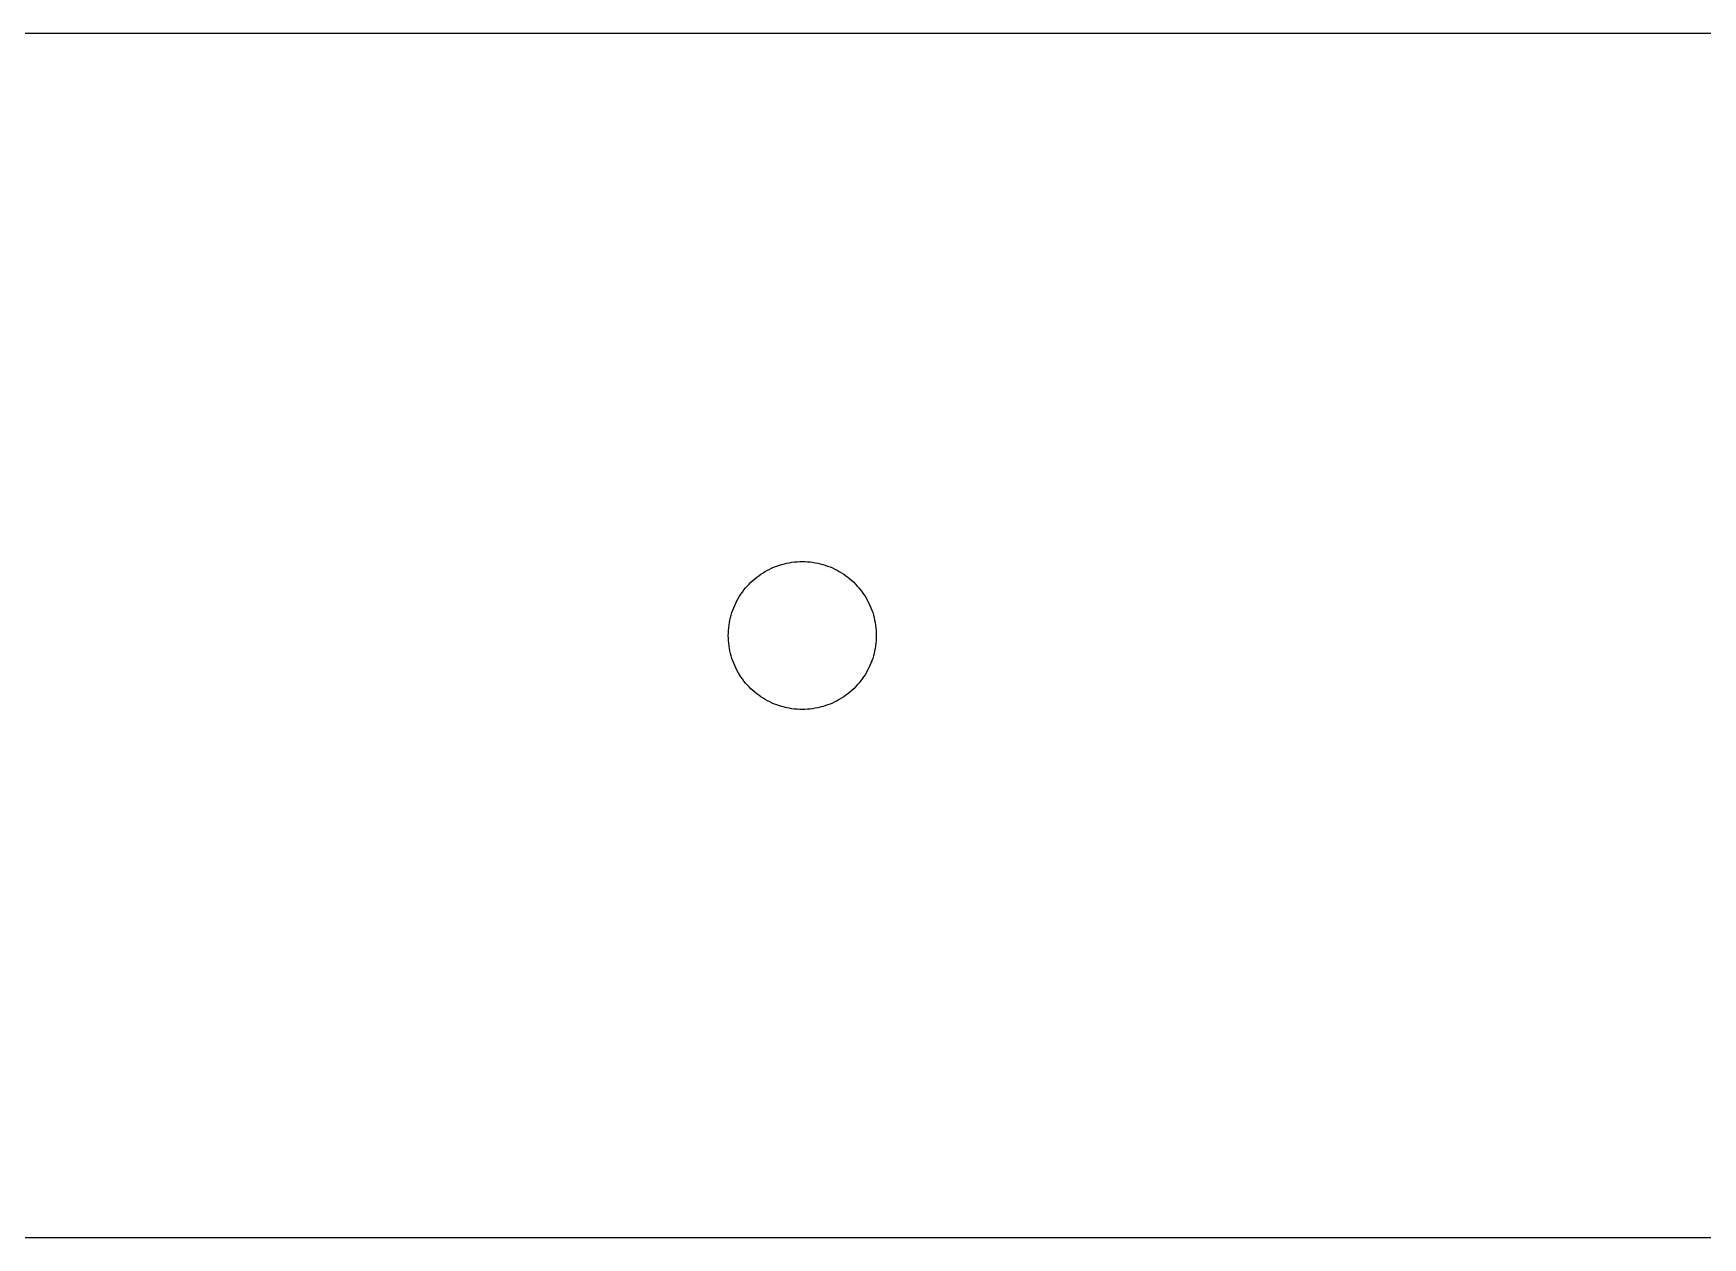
# Model space of a CAD drawing. Header units: metres. Extents: x -32 to 336, y -32 to 32.
# Drawn here: x 56.7 to 145.3, y -32 to 32 of the extents above; entities that cross this region are included whole.
import ezdxf

# ---------------------------------------------------------------- set-up
doc = ezdxf.new("R2010")
doc.units = ezdxf.units.M

msp = doc.modelspace()

# ---------------------------------------------------------------- linework, layer by layer
for p, q in [((304, 32), (0, 32)), ((95.7772, 3.53226), (95.9015, 3.59023)), ((95.9015, 3.59023), (96.0278, 3.64383)), ((96.0278, 3.64383), (96.1559, 3.69298)), ((96.1559, 3.69298), (96.2856, 3.73764)), ((96.2856, 3.73764), (96.4167, 3.77776)), ((96.4167, 3.77776), (96.5492, 3.81325)), ((96.5492, 3.81325), (96.6829, 3.84412)), ((96.6829, 3.84412), (96.8176, 3.87029)), ((96.8176, 3.87029), (96.953, 3.89174)), ((96.953, 3.89174), (97.0892, 3.90846)), ((97.0892, 3.90846), (97.2258, 3.92043)), ((97.2258, 3.92043), (97.3628, 3.9276)), ((97.3628, 3.9276), (97.5, 3.92999)), ((97.5, 3.92999), (97.6371, 3.9276)), ((97.6371, 3.9276), (97.7741, 3.92043)), ((97.7741, 3.92043), (97.9108, 3.90846)), ((97.9108, 3.90846), (98.0469, 3.89174)), ((98.0469, 3.89174), (98.1824, 3.87029)), ((98.1824, 3.87029), (98.3171, 3.84412)), ((98.3171, 3.84412), (98.4507, 3.81325)), ((98.4507, 3.81325), (98.5833, 3.77776)), ((98.5833, 3.77776), (98.7144, 3.73764)), ((98.7144, 3.73764), (98.8441, 3.69298)), ((98.8441, 3.69298), (98.9722, 3.64383)), ((98.9722, 3.64383), (99.0985, 3.59023)), ((99.0985, 3.59023), (99.2228, 3.53226)), ((94.5794, 2.62967), (94.673, 2.73)), ((94.673, 2.73), (94.77, 2.827)), ((94.77, 2.827), (94.8703, 2.92055)), ((94.8703, 2.92055), (94.9738, 3.01054)), ((94.9738, 3.01054), (95.0804, 3.09688)), ((95.0804, 3.09688), (95.19, 3.17943)), ((95.19, 3.17943), (95.3024, 3.2581)), ((95.3024, 3.2581), (95.4174, 3.33282)), ((95.4174, 3.33282), (95.535, 3.40347)), ((95.535, 3.40347), (95.655, 3.46997)), ((95.655, 3.46997), (95.7772, 3.53226)), ((99.2228, 3.53226), (99.345, 3.46997)), ((99.345, 3.46997), (99.465, 3.40347)), ((99.465, 3.40347), (99.5826, 3.33282)), ((99.5826, 3.33282), (99.6976, 3.2581)), ((99.6976, 3.2581), (99.81, 3.17943)), ((99.81, 3.17943), (99.9195, 3.09688)), ((99.9195, 3.09688), (100.026, 3.01054)), ((100.026, 3.01054), (100.13, 2.92055)), ((100.13, 2.92055), (100.23, 2.827)), ((100.23, 2.827), (100.327, 2.73)), ((100.327, 2.73), (100.421, 2.62967)), ((93.9677, 1.72279), (94.03, 1.84502)), ((94.03, 1.84502), (94.0965, 1.965)), ((94.0965, 1.965), (94.1672, 2.08258)), ((94.1672, 2.08258), (94.2419, 2.19762)), ((94.2419, 2.19762), (94.3206, 2.30998)), ((94.3206, 2.30998), (94.4031, 2.41954)), ((94.4031, 2.41954), (94.4894, 2.52615)), ((94.4894, 2.52615), (94.5794, 2.62967)), ((100.421, 2.62967), (100.511, 2.52615)), ((100.511, 2.52615), (100.597, 2.41954)), ((100.597, 2.41954), (100.679, 2.30998)), ((100.679, 2.30998), (100.758, 2.19762)), ((100.758, 2.19762), (100.833, 2.08258)), ((100.833, 2.08258), (100.903, 1.965)), ((100.903, 1.965), (100.97, 1.84502)), ((100.97, 1.84502), (101.032, 1.72279)), ((93.6559, 0.817093), (93.6867, 0.950745)), ((93.6867, 0.950745), (93.7222, 1.08325)), ((93.7222, 1.08325), (93.7623, 1.21443)), ((93.7623, 1.21443), (93.807, 1.34413)), ((93.807, 1.34413), (93.8562, 1.4722)), ((93.8562, 1.4722), (93.9098, 1.59846)), ((93.9098, 1.59846), (93.9677, 1.72279)), ((101.032, 1.72279), (101.09, 1.59846)), ((101.09, 1.59846), (101.144, 1.4722)), ((101.144, 1.4722), (101.193, 1.34413)), ((101.193, 1.34413), (101.238, 1.21443)), ((101.238, 1.21443), (101.278, 1.08325)), ((101.278, 1.08325), (101.313, 0.950745)), ((101.313, 0.950745), (101.344, 0.817093)), ((93.57, 0), (93.5724, 0.137146)), ((93.5724, -0.137146), (93.57, 0)), ((93.5724, 0.137146), (93.5796, 0.274139)), ((93.5796, 0.274139), (93.5915, 0.410782)), ((93.5915, 0.410782), (93.6082, 0.546936)), ((93.6082, 0.546936), (93.6297, 0.682434)), ((93.6297, 0.682434), (93.6559, 0.817093)), ((101.344, 0.817093), (101.37, 0.682434)), ((101.37, 0.682434), (101.392, 0.546936)), ((101.392, 0.546936), (101.408, 0.410782)), ((101.408, 0.410782), (101.42, 0.274139)), ((101.42, 0.274139), (101.428, 0.137146)), ((101.428, 0.137146), (101.43, 0)), ((101.43, 0), (101.428, -0.137146)), ((93.5796, -0.274139), (93.5724, -0.137146)), ((93.5915, -0.410782), (93.5796, -0.274139)), ((93.6082, -0.546936), (93.5915, -0.410782)), ((93.6297, -0.682434), (93.6082, -0.546936)), ((93.6559, -0.817093), (93.6297, -0.682434)), ((93.6867, -0.950745), (93.6559, -0.817093)), ((101.344, -0.817093), (101.313, -0.950745)), ((101.37, -0.682434), (101.344, -0.817093)), ((101.392, -0.546936), (101.37, -0.682434)), ((101.408, -0.410782), (101.392, -0.546936)), ((101.42, -0.274139), (101.408, -0.410782)), ((101.428, -0.137146), (101.42, -0.274139)), ((93.7222, -1.08325), (93.6867, -0.950745)), ((93.7623, -1.21443), (93.7222, -1.08325)), ((93.807, -1.34413), (93.7623, -1.21443)), ((93.8562, -1.4722), (93.807, -1.34413)), ((93.9098, -1.59846), (93.8562, -1.4722)), ((93.9677, -1.72279), (93.9098, -1.59846)), ((94.03, -1.84502), (93.9677, -1.72279)), ((101.032, -1.72279), (100.97, -1.84502)), ((101.09, -1.59846), (101.032, -1.72279)), ((101.144, -1.4722), (101.09, -1.59846)), ((101.193, -1.34413), (101.144, -1.4722)), ((101.238, -1.21443), (101.193, -1.34413)), ((101.278, -1.08325), (101.238, -1.21443)), ((101.313, -0.950745), (101.278, -1.08325)), ((94.0965, -1.965), (94.03, -1.84502)), ((94.1672, -2.08258), (94.0965, -1.965)), ((94.2419, -2.19762), (94.1672, -2.08258)), ((94.3206, -2.30998), (94.2419, -2.19762)), ((94.4031, -2.41954), (94.3206, -2.30998)), ((94.4894, -2.52615), (94.4031, -2.41954)), ((94.5794, -2.62967), (94.4894, -2.52615)), ((94.673, -2.73), (94.5794, -2.62967)), ((100.421, -2.62967), (100.327, -2.73)), ((100.511, -2.52615), (100.421, -2.62967)), ((100.597, -2.41954), (100.511, -2.52615)), ((100.679, -2.30998), (100.597, -2.41954)), ((100.758, -2.19762), (100.679, -2.30998)), ((100.833, -2.08258), (100.758, -2.19762)), ((100.903, -1.965), (100.833, -2.08258)), ((100.97, -1.84502), (100.903, -1.965)), ((94.77, -2.827), (94.673, -2.73)), ((94.8703, -2.92055), (94.77, -2.827)), ((94.9738, -3.01054), (94.8703, -2.92055)), ((95.0804, -3.09688), (94.9738, -3.01054)), ((95.19, -3.17943), (95.0804, -3.09688)), ((95.3024, -3.2581), (95.19, -3.17943)), ((95.4174, -3.33282), (95.3024, -3.2581)), ((95.535, -3.40347), (95.4174, -3.33282)), ((95.655, -3.46997), (95.535, -3.40347)), ((95.7772, -3.53226), (95.655, -3.46997)), ((95.9015, -3.59023), (95.7772, -3.53226)), ((99.2228, -3.53226), (99.0985, -3.59023)), ((99.345, -3.46997), (99.2228, -3.53226)), ((99.465, -3.40347), (99.345, -3.46997)), ((99.5826, -3.33282), (99.465, -3.40347)), ((99.6976, -3.2581), (99.5826, -3.33282)), ((99.81, -3.17943), (99.6976, -3.2581)), ((99.9195, -3.09688), (99.81, -3.17943)), ((100.026, -3.01054), (99.9195, -3.09688)), ((100.13, -2.92055), (100.026, -3.01054)), ((100.23, -2.827), (100.13, -2.92055)), ((100.327, -2.73), (100.23, -2.827)), ((96.0278, -3.64383), (95.9015, -3.59023)), ((96.1559, -3.69298), (96.0278, -3.64383)), ((96.2856, -3.73764), (96.1559, -3.69298)), ((96.4167, -3.77776), (96.2856, -3.73764)), ((96.5492, -3.81325), (96.4167, -3.77776)), ((96.6829, -3.84412), (96.5492, -3.81325)), ((96.8176, -3.87029), (96.6829, -3.84412)), ((96.953, -3.89174), (96.8176, -3.87029)), ((97.0892, -3.90846), (96.953, -3.89174)), ((97.2258, -3.92043), (97.0892, -3.90846)), ((97.3628, -3.9276), (97.2258, -3.92043)), ((97.5, -3.92999), (97.3628, -3.9276)), ((97.6371, -3.9276), (97.5, -3.92999)), ((97.7741, -3.92043), (97.6371, -3.9276)), ((97.9108, -3.90846), (97.7741, -3.92043)), ((98.0469, -3.89174), (97.9108, -3.90846)), ((98.1824, -3.87029), (98.0469, -3.89174)), ((98.3171, -3.84412), (98.1824, -3.87029)), ((98.4507, -3.81325), (98.3171, -3.84412)), ((98.5833, -3.77776), (98.4507, -3.81325)), ((98.7144, -3.73764), (98.5833, -3.77776)), ((98.8441, -3.69298), (98.7144, -3.73764)), ((98.9722, -3.64383), (98.8441, -3.69298)), ((99.0985, -3.59023), (98.9722, -3.64383)), ((0, -32), (304, -32))]:
    msp.add_line(p, q)

doc.saveas('drawing.dxf')
